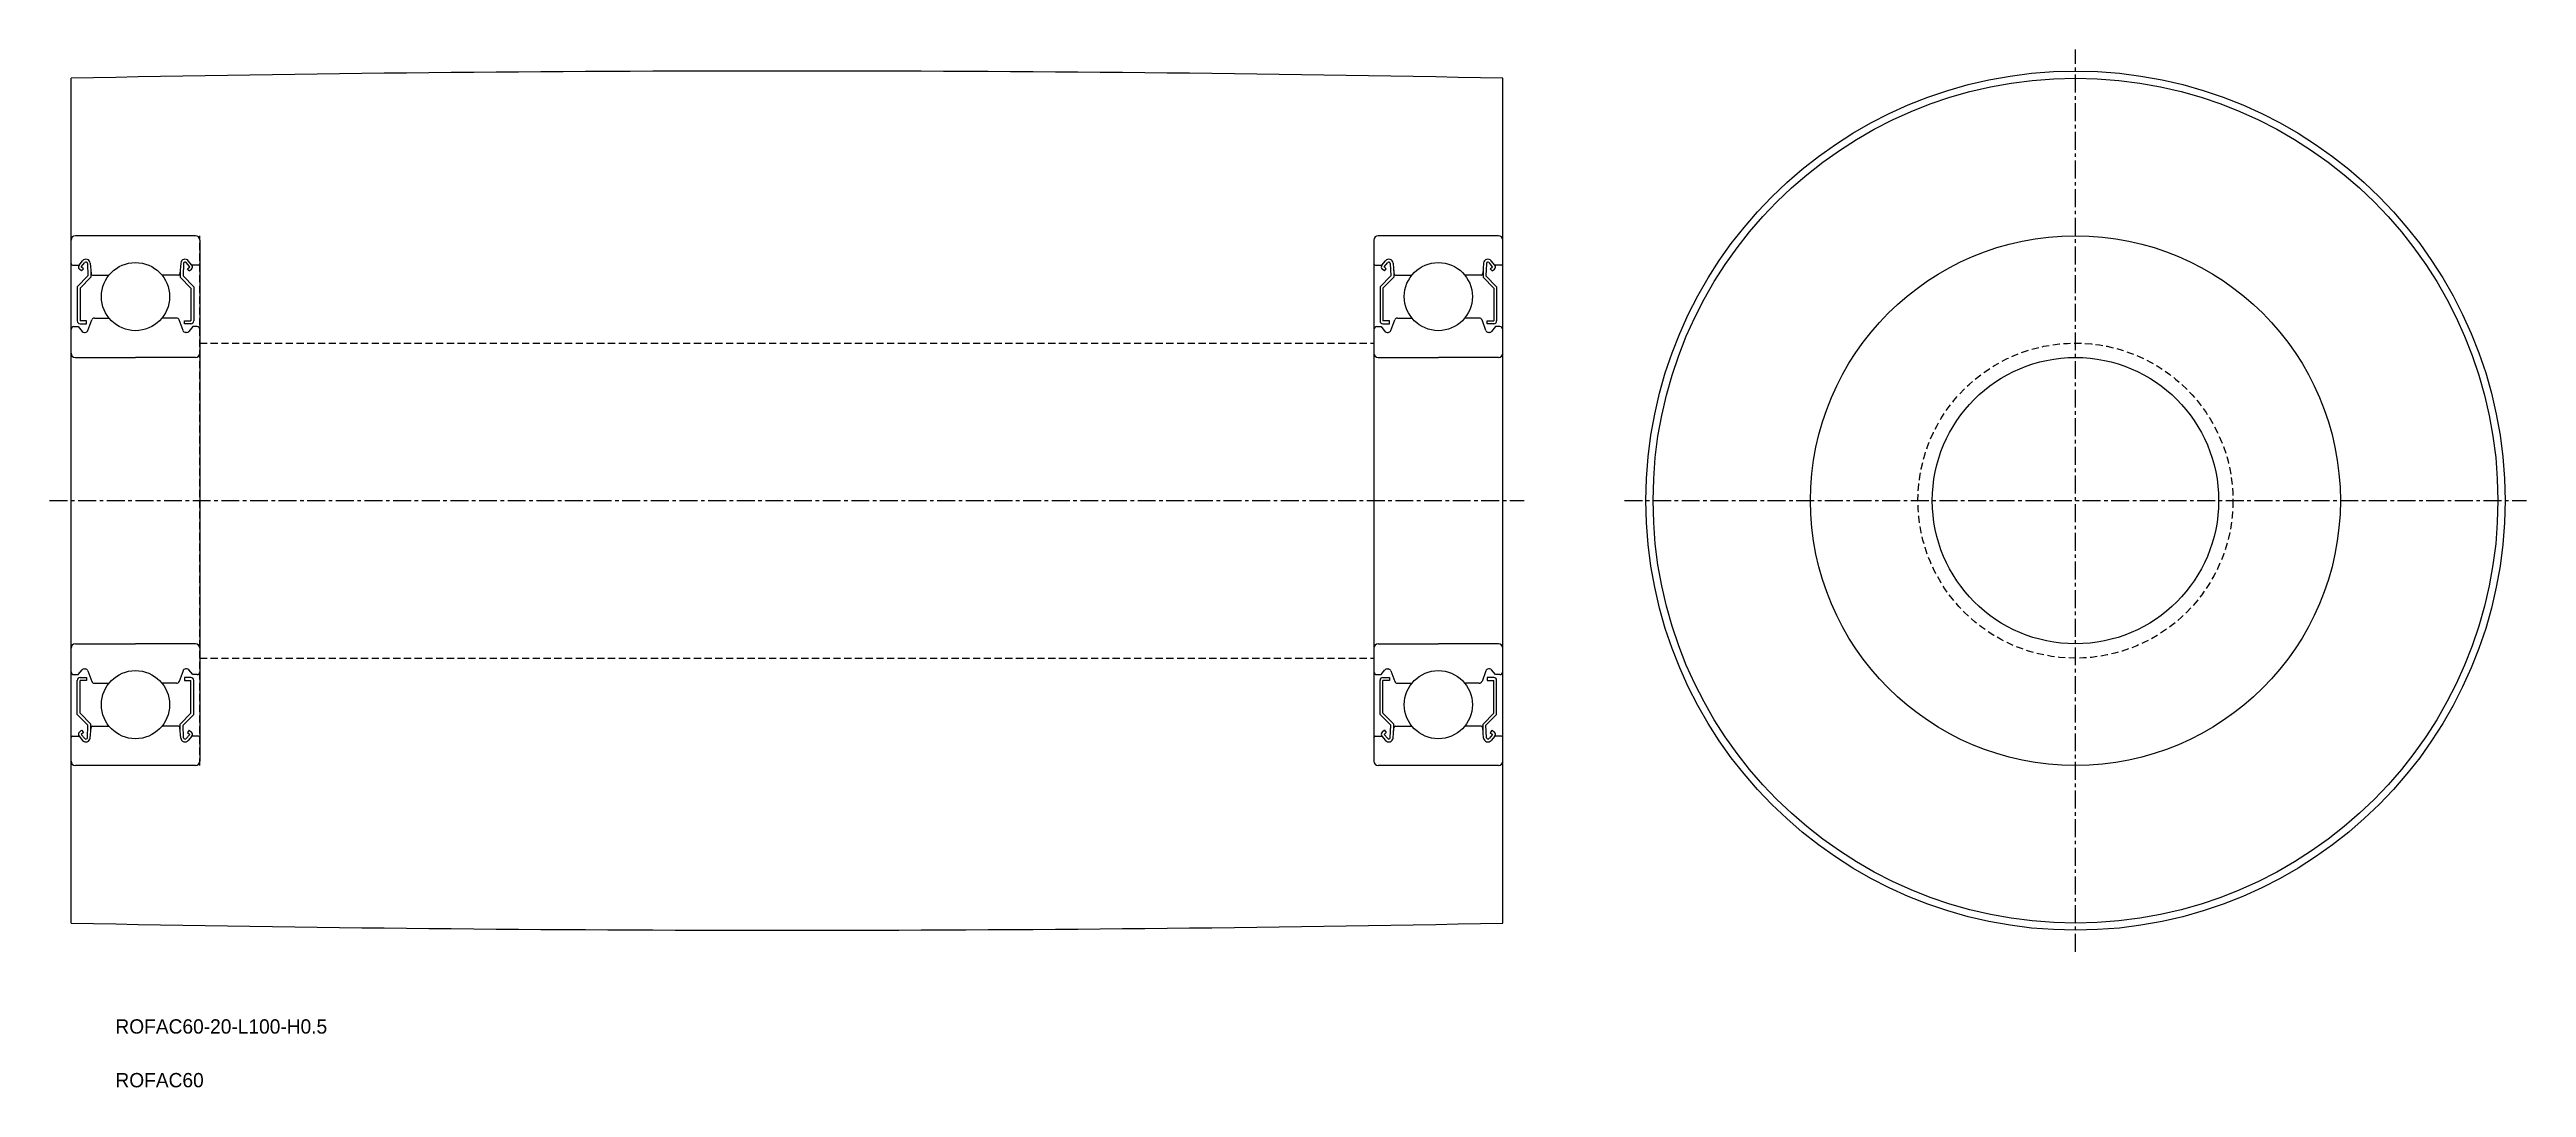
# Model space of a CAD drawing. Extents: x 25 to 198, y -15 to 57.
import ezdxf

# ---------------------------------------------------------------- set-up
doc = ezdxf.new("R2010")
doc.units = 0
doc.linetypes.add('CENTER', pattern=[2, 1.25, -0.25, 0.25, -0.25])
doc.linetypes.add('DASHED', pattern=[0.75, 0.5, -0.25])
doc.layers.get('0').update_dxf_attribs({"linetype": 'CONTINUOUS'})
doc.layers.add('CENTER', color=1, linetype='CENTER')

msp = doc.modelspace()

# ---------------------------------------------------------------- linework, layer by layer
at = {"color": 7, "linetype": 'CONTINUOUS'}
for p, q in [((26.37, -3.65), (26.37, 55.35)), ((126.37, -3.65), (126.37, 55.35))]:
    msp.add_line(p, q, dxfattribs=at)
at = {"color": 3}
for p, q in [((30.87, 44.35), (26.67, 44.35)), ((35.07, 44.35), (30.87, 44.35)), ((35.37, 44.05), (35.37, 7.65)), ((117.37, 44.05), (117.37, 7.65)), ((121.87, 44.35), (117.67, 44.35)), ((126.07, 44.35), (121.87, 44.35)), ((26.47, 42.3), (26.93, 42.3)), ((27.55, 41.54), (26.8, 40.79)), ((26.93, 42.3), (27.18, 42.6)), ((27.11, 41.89), (26.95, 42.02)), ((27.08, 42.17), (27.33, 42.47)), ((27.23, 42.05), (27.08, 42.17)), ((27.11, 41.89), (27.23, 42.05)), ((27.51, 42.41), (27.55, 41.54)), ((27.71, 42.43), (27.77, 41.69)), ((27.75, 41.92), (27.75, 41.45)), ((27.87, 41.6), (29.02, 41.6)), ((33.87, 41.6), (32.72, 41.6)), ((34.03, 42.43), (33.97, 41.69)), ((33.99, 41.92), (33.99, 41.45)), ((34.23, 42.41), (34.19, 41.54)), ((34.19, 41.54), (34.94, 40.79)), ((34.66, 42.17), (34.41, 42.47)), ((34.5, 42.05), (34.66, 42.17)), ((34.63, 41.89), (34.5, 42.05)), ((34.81, 42.3), (34.56, 42.6)), ((34.63, 41.89), (34.78, 42.02)), ((35.27, 42.3), (34.81, 42.3)), ((117.47, 42.3), (117.93, 42.3)), ((118.55, 41.54), (117.8, 40.79)), ((117.93, 42.3), (118.18, 42.6)), ((118.11, 41.89), (117.95, 42.02)), ((118.08, 42.17), (118.33, 42.47)), ((118.23, 42.05), (118.08, 42.17)), ((118.11, 41.89), (118.23, 42.05)), ((118.51, 42.41), (118.55, 41.54)), ((118.71, 42.43), (118.77, 41.69)), ((118.75, 41.92), (118.75, 41.45)), ((118.87, 41.6), (120.02, 41.6)), ((124.87, 41.6), (123.72, 41.6)), ((125.03, 42.43), (124.97, 41.69)), ((124.99, 41.92), (124.99, 41.45)), ((125.23, 42.41), (125.19, 41.54)), ((125.19, 41.54), (125.94, 40.79)), ((125.66, 42.17), (125.41, 42.47)), ((125.5, 42.05), (125.66, 42.17)), ((125.63, 41.89), (125.5, 42.05)), ((125.81, 42.3), (125.56, 42.6)), ((125.63, 41.89), (125.78, 42.02)), ((126.27, 42.3), (125.81, 42.3)), ((26.8, 40.79), (26.8, 38.4)), ((27.75, 41.45), (27, 40.7)), ((27, 40.7), (27, 38.4)), ((33.99, 41.45), (34.74, 40.7)), ((34.74, 40.7), (34.74, 38.4)), ((34.94, 40.79), (34.94, 38.4)), ((117.8, 40.79), (117.8, 38.4)), ((118.75, 41.45), (118, 40.7)), ((118, 40.7), (118, 38.4)), ((124.99, 41.45), (125.74, 40.7)), ((125.74, 40.7), (125.74, 38.4)), ((125.94, 40.79), (125.94, 38.4)), ((27.45, 38.4), (27, 38.4)), ((27, 38.2), (27.45, 38.2)), ((27.45, 38.2), (27.45, 38.4)), ((27.55, 37.73), (27.82, 38.47)), ((28.01, 38.6), (29.02, 38.6)), ((33.73, 38.6), (32.72, 38.6)), ((34.19, 37.73), (33.92, 38.47)), ((34.29, 38.4), (34.74, 38.4)), ((34.29, 38.2), (34.29, 38.4)), ((34.74, 38.2), (34.29, 38.2)), ((118.45, 38.4), (118, 38.4)), ((118, 38.2), (118.45, 38.2)), ((118.45, 38.2), (118.45, 38.4)), ((118.55, 37.73), (118.82, 38.47)), ((119.01, 38.6), (120.02, 38.6)), ((124.73, 38.6), (123.72, 38.6)), ((125.19, 37.73), (124.92, 38.47)), ((125.29, 38.4), (125.74, 38.4)), ((125.29, 38.2), (125.29, 38.4)), ((125.74, 38.2), (125.29, 38.2)), ((26.57, 38), (26.87, 38)), ((26.87, 38), (27.14, 37.67)), ((27.3, 37.6), (27.36, 37.6)), ((34.44, 37.6), (34.37, 37.6)), ((34.87, 38), (34.59, 37.67)), ((35.17, 38), (34.87, 38)), ((117.57, 38), (117.87, 38)), ((117.87, 38), (118.14, 37.67)), ((118.3, 37.6), (118.36, 37.6)), ((125.44, 37.6), (125.37, 37.6)), ((125.87, 38), (125.59, 37.67)), ((126.17, 38), (125.87, 38)), ((26.67, 35.85), (30.87, 35.85)), ((35.07, 35.85), (30.87, 35.85)), ((117.67, 35.85), (121.87, 35.85)), ((126.07, 35.85), (121.87, 35.85)), ((26.67, 15.85), (30.87, 15.85)), ((27.94, 15.85), (27.94, 15.85)), ((28.92, 15.85), (28.92, 15.85)), ((35.07, 15.85), (30.87, 15.85)), ((117.67, 15.85), (121.87, 15.85)), ((118.94, 15.85), (118.94, 15.85)), ((119.92, 15.85), (119.92, 15.85)), ((126.07, 15.85), (121.87, 15.85)), ((26.87, 13.7), (27.14, 14.03)), ((27.3, 14.1), (27.36, 14.1)), ((27.55, 13.97), (27.82, 13.23)), ((34.19, 13.97), (33.92, 13.23)), ((34.44, 14.1), (34.37, 14.1)), ((34.87, 13.7), (34.59, 14.03)), ((117.87, 13.7), (118.14, 14.03)), ((118.3, 14.1), (118.36, 14.1)), ((118.55, 13.97), (118.82, 13.23)), ((125.19, 13.97), (124.92, 13.23)), ((125.44, 14.1), (125.37, 14.1)), ((125.87, 13.7), (125.59, 14.03)), ((26.57, 13.7), (26.87, 13.7)), ((26.8, 10.92), (26.8, 13.3)), ((27, 13.5), (27.45, 13.5)), ((27, 11), (27, 13.3)), ((27.45, 13.3), (27, 13.3)), ((27.45, 13.5), (27.45, 13.3)), ((28.01, 13.1), (29.02, 13.1)), ((33.73, 13.1), (32.72, 13.1)), ((34.29, 13.5), (34.29, 13.3)), ((34.74, 13.5), (34.29, 13.5)), ((34.29, 13.3), (34.74, 13.3)), ((34.74, 11), (34.74, 13.3)), ((35.17, 13.7), (34.87, 13.7)), ((34.94, 10.92), (34.94, 13.3)), ((117.57, 13.7), (117.87, 13.7)), ((117.8, 10.92), (117.8, 13.3)), ((118, 13.5), (118.45, 13.5)), ((118, 11), (118, 13.3)), ((118.45, 13.3), (118, 13.3)), ((118.45, 13.5), (118.45, 13.3)), ((119.01, 13.1), (120.02, 13.1)), ((124.73, 13.1), (123.72, 13.1)), ((125.29, 13.5), (125.29, 13.3)), ((125.74, 13.5), (125.29, 13.5)), ((125.29, 13.3), (125.74, 13.3)), ((125.74, 11), (125.74, 13.3)), ((126.17, 13.7), (125.87, 13.7)), ((125.94, 10.92), (125.94, 13.3)), ((27.55, 10.17), (26.8, 10.92)), ((27.75, 10.25), (27, 11)), ((33.99, 10.25), (34.74, 11)), ((34.19, 10.17), (34.94, 10.92)), ((118.55, 10.17), (117.8, 10.92)), ((118.75, 10.25), (118, 11)), ((124.99, 10.25), (125.74, 11)), ((125.19, 10.17), (125.94, 10.92)), ((26.47, 9.4), (26.93, 9.4)), ((26.93, 9.4), (27.18, 9.11)), ((27.11, 9.81), (26.95, 9.68)), ((27.23, 9.66), (27.08, 9.53)), ((27.08, 9.53), (27.33, 9.23)), ((27.11, 9.81), (27.23, 9.66)), ((27.51, 9.29), (27.55, 10.17)), ((27.71, 9.27), (27.77, 10.01)), ((27.75, 9.78), (27.75, 10.25)), ((27.87, 10.1), (29.02, 10.1)), ((33.87, 10.1), (32.72, 10.1)), ((34.03, 9.27), (33.97, 10.01)), ((33.99, 9.78), (33.99, 10.25)), ((34.23, 9.29), (34.19, 10.17)), ((34.66, 9.53), (34.41, 9.23)), ((34.63, 9.81), (34.5, 9.66)), ((34.5, 9.66), (34.66, 9.53)), ((34.81, 9.4), (34.56, 9.11)), ((34.63, 9.81), (34.78, 9.68)), ((35.27, 9.4), (34.81, 9.4)), ((117.47, 9.4), (117.93, 9.4)), ((117.93, 9.4), (118.18, 9.11)), ((118.11, 9.81), (117.95, 9.68)), ((118.23, 9.66), (118.08, 9.53)), ((118.08, 9.53), (118.33, 9.23)), ((118.11, 9.81), (118.23, 9.66)), ((118.51, 9.29), (118.55, 10.17)), ((118.71, 9.27), (118.77, 10.01)), ((118.75, 9.78), (118.75, 10.25)), ((118.87, 10.1), (120.02, 10.1)), ((124.87, 10.1), (123.72, 10.1)), ((125.03, 9.27), (124.97, 10.01)), ((124.99, 9.78), (124.99, 10.25)), ((125.23, 9.29), (125.19, 10.17)), ((125.66, 9.53), (125.41, 9.23)), ((125.63, 9.81), (125.5, 9.66)), ((125.5, 9.66), (125.66, 9.53)), ((125.81, 9.4), (125.56, 9.11)), ((125.63, 9.81), (125.78, 9.68)), ((126.27, 9.4), (125.81, 9.4)), ((35.07, 7.35), (26.67, 7.35)), ((35.07, 7.35), (30.87, 7.35)), ((126.07, 7.35), (117.67, 7.35)), ((126.07, 7.35), (121.87, 7.35))]:
    msp.add_line(p, q, dxfattribs=at)
at = {"color": 3, "linetype": 'DASHED'}
for p, q in [((35.37, 7.35), (35.37, 44.35)), ((35.37, 36.85), (117.37, 36.85)), ((35.37, 14.85), (117.37, 14.85))]:
    msp.add_line(p, q, dxfattribs=at)
at = {"color": 7, "linetype": 'CONTINUOUS'}
for radius in [30, 29.5, 18.5, 10]:
    msp.add_circle((166.37, 25.85), radius, dxfattribs=at)
at = {"color": 3}
for centre in [(30.87, 40.1), (121.87, 40.1), (30.87, 11.6), (121.87, 11.6)]:
    msp.add_circle(centre, 2.38, dxfattribs=at)
at = {"color": 3, "linetype": 'DASHED'}
msp.add_circle((166.37, 25.85), 11, dxfattribs=at)
at = {"color": 7, "linetype": 'CONTINUOUS'}
for centre, start, end in [((76.37, -2444.4), 88.85412, 91.14588), ((76.37, 2496.1), 268.85412, 271.14588)]:
    msp.add_arc(centre, 2500.25, start, end, dxfattribs=at)
at = {"color": 3}
for centre, radius, start, end in [((26.67, 44.05), 0.3, 90, 180), ((35.07, 44.05), 0.3, 0, 90), ((117.67, 44.05), 0.3, 90, 180), ((126.07, 44.05), 0.3, 0, 90), ((26.47, 42.4), 0.1, 180, 270), ((27.08, 42.17), 0.2, 140.0002, 230.0848), ((27.41, 42.41), 0.3, 4.9968, 140.0002), ((27.41, 42.41), 0.1, 2.8198, 140.0033), ((27.87, 41.7), 0.1, 184.9968, 269.9995), ((33.87, 41.7), 0.1, 270.0005, 355.0032), ((34.33, 42.41), 0.3, 39.9998, 175.0032), ((34.33, 42.41), 0.1, 39.9967, 177.1802), ((34.66, 42.17), 0.2, 309.9152, 39.9998), ((35.27, 42.4), 0.1, 270, 0), ((117.47, 42.4), 0.1, 180, 270), ((118.08, 42.17), 0.2, 140.0002, 230.0848), ((118.41, 42.41), 0.3, 4.9968, 140.0002), ((118.41, 42.41), 0.1, 2.8198, 140.0033), ((118.87, 41.7), 0.1, 184.9968, 269.9995), ((124.87, 41.7), 0.1, 270.0005, 355.0032), ((125.33, 42.41), 0.3, 39.9998, 175.0032), ((125.33, 42.41), 0.1, 39.9967, 177.1802), ((125.66, 42.17), 0.2, 309.9152, 39.9998), ((126.27, 42.4), 0.1, 270, 0), ((27, 38.4), 0.2, 180, 270), ((28.01, 38.4), 0.2, 90, 159.9919), ((33.73, 38.4), 0.2, 20.0081, 90), ((34.74, 38.4), 0.2, 270, 0), ((118, 38.4), 0.2, 180, 270), ((119.01, 38.4), 0.2, 90, 159.9919), ((124.73, 38.4), 0.2, 20.0081, 90), ((125.74, 38.4), 0.2, 270, 0), ((26.57, 37.8), 0.2, 90, 180), ((27.3, 37.8), 0.2, 219.9962, 270), ((27.36, 37.8), 0.2, 270, 339.9919), ((34.37, 37.8), 0.2, 200.0081, 270), ((34.44, 37.8), 0.2, 270, 320.0038), ((35.17, 37.8), 0.2, 0, 90), ((117.57, 37.8), 0.2, 90, 180), ((118.3, 37.8), 0.2, 219.9962, 270), ((118.36, 37.8), 0.2, 270, 339.9919), ((125.37, 37.8), 0.2, 200.0081, 270), ((125.44, 37.8), 0.2, 270, 320.0038), ((126.17, 37.8), 0.2, 0, 90), ((26.67, 36.15), 0.3, 180, 270), ((35.07, 36.15), 0.3, 270, 0), ((117.67, 36.15), 0.3, 180, 270), ((126.07, 36.15), 0.3, 270, 0), ((26.67, 15.55), 0.3, 90, 180), ((35.07, 15.55), 0.3, 0, 90), ((117.67, 15.55), 0.3, 90, 180), ((126.07, 15.55), 0.3, 0, 90), ((26.57, 13.9), 0.2, 180, 270), ((27.3, 13.9), 0.2, 90, 140.0038), ((27.36, 13.9), 0.2, 20.0081, 90), ((34.37, 13.9), 0.2, 90, 159.9919), ((34.44, 13.9), 0.2, 39.9962, 90), ((35.17, 13.9), 0.2, 270, 0), ((117.57, 13.9), 0.2, 180, 270), ((118.3, 13.9), 0.2, 90, 140.0038), ((118.36, 13.9), 0.2, 20.0081, 90), ((125.37, 13.9), 0.2, 90, 159.9919), ((125.44, 13.9), 0.2, 39.9962, 90), ((126.17, 13.9), 0.2, 270, 0), ((27, 13.3), 0.2, 90, 180), ((28.01, 13.3), 0.2, 200.0081, 270), ((33.73, 13.3), 0.2, 270, 339.9919), ((34.74, 13.3), 0.2, 0, 90), ((118, 13.3), 0.2, 90, 180), ((119.01, 13.3), 0.2, 200.0081, 270), ((124.73, 13.3), 0.2, 270, 339.9919), ((125.74, 13.3), 0.2, 0, 90), ((26.47, 9.3), 0.1, 90, 180), ((27.08, 9.53), 0.2, 129.9152, 219.9998), ((27.41, 9.3), 0.3, 219.9998, 355.0032), ((27.41, 9.3), 0.1, 219.9967, 357.1802), ((27.87, 10), 0.1, 90.0005, 175.0032), ((33.87, 10), 0.1, 4.9968, 89.9995), ((34.33, 9.3), 0.3, 184.9968, 320.0002), ((34.33, 9.3), 0.1, 182.8198, 320.0033), ((34.66, 9.53), 0.2, 320.0002, 50.0848), ((35.27, 9.3), 0.1, 0, 90), ((117.47, 9.3), 0.1, 90, 180), ((118.08, 9.53), 0.2, 129.9152, 219.9998), ((118.41, 9.3), 0.3, 219.9998, 355.0032), ((118.41, 9.3), 0.1, 219.9967, 357.1802), ((118.87, 10), 0.1, 90.0005, 175.0032), ((124.87, 10), 0.1, 4.9968, 89.9995), ((125.33, 9.3), 0.3, 184.9968, 320.0002), ((125.33, 9.3), 0.1, 182.8198, 320.0033), ((125.66, 9.53), 0.2, 320.0002, 50.0848), ((126.27, 9.3), 0.1, 0, 90), ((26.67, 7.65), 0.3, 180, 270), ((35.07, 7.65), 0.3, 270, 0), ((117.67, 7.65), 0.3, 180, 270), ((126.07, 7.65), 0.3, 270, 0)]:
    msp.add_arc(centre, radius, start, end, dxfattribs=at)
at = {"layer": 'CENTER', "color": 1, "linetype": 'CENTER'}
for p, q in [((166.37, -5.65), (166.37, 57.35)), ((24.87, 25.85), (127.87, 25.85)), ((134.87, 25.85), (197.87, 25.85))]:
    msp.add_line(p, q, dxfattribs=at)

# ---------------------------------------------------------------- texts
at = {"color": 7, "linetype": 'CONTINUOUS'}
for s, p in [('ROFAC60-20-L100-H0.5', (29.47, -11.37)), ('ROFAC60', (29.47, -15.12))]:
    msp.add_text(s, height=1, dxfattribs=at).set_placement(p)

doc.saveas('drawing.dxf')
